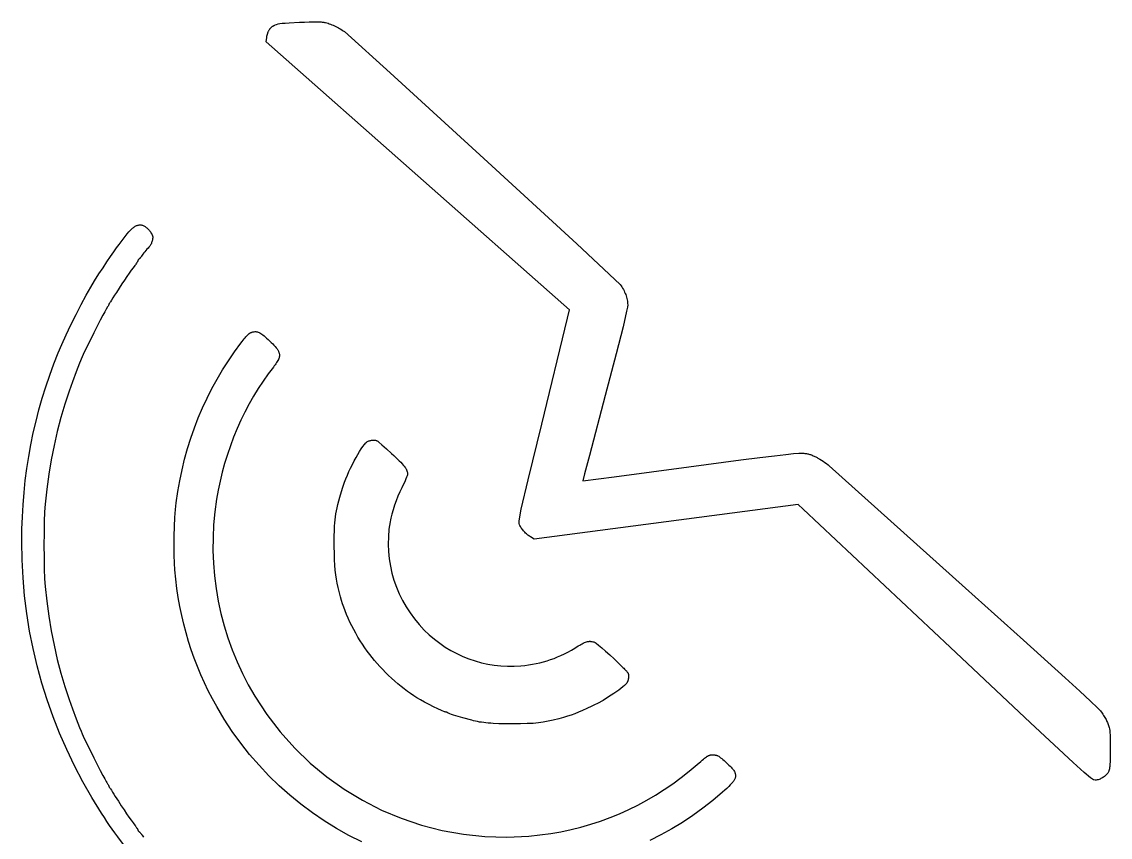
# Model space of a CAD drawing. Extents: x 70.3 to 133.4, y -81.7 to -32.
# Drawn here: x 121.324 to 125.564, y -56.184 to -53.009 of the extents above; entities that cross this region are included whole.
import ezdxf

# ---------------------------------------------------------------- set-up
doc = ezdxf.new("R2010")
doc.units = 0
doc.layers.add('BLACK', color=7, linetype='CONTINUOUS')

msp = doc.modelspace()

# ---------------------------------------------------------------- linework, layer by layer
at = {"layer": 'BLACK', "linetype": 'CONTINUOUS'}
for p, q in [((122.292228, -53.035565), (122.293409, -53.034224)), ((122.293409, -53.034224), (122.294636, -53.032928)), ((122.294636, -53.032928), (122.295912, -53.031677)), ((122.295912, -53.031677), (122.297234, -53.030472)), ((122.297234, -53.030472), (122.298604, -53.029312)), ((122.298604, -53.029312), (122.300021, -53.028196)), ((122.300021, -53.028196), (122.301487, -53.027125)), ((122.301487, -53.027125), (122.303, -53.026099)), ((122.303, -53.026099), (122.304562, -53.025116)), ((122.304562, -53.025116), (122.306172, -53.024177)), ((122.306172, -53.024177), (122.30783, -53.023282)), ((122.30783, -53.023282), (122.309537, -53.02243)), ((122.309537, -53.02243), (122.311293, -53.021621)), ((122.311293, -53.021621), (122.316425, -53.019627)), ((122.316425, -53.019627), (122.322357, -53.017953)), ((122.322357, -53.017953), (122.329645, -53.016538)), ((122.329645, -53.016538), (122.338844, -53.01532)), ((122.338844, -53.01532), (122.350509, -53.01424)), ((122.350509, -53.01424), (122.365195, -53.013235)), ((122.365195, -53.013235), (122.405847, -53.011208)), ((122.405847, -53.011208), (122.425705, -53.010402)), ((122.425705, -53.010402), (122.443037, -53.009841)), ((122.443037, -53.009841), (122.458014, -53.009526)), ((122.458014, -53.009526), (122.470807, -53.009458)), ((122.470807, -53.009458), (122.481587, -53.009638)), ((122.481587, -53.009638), (122.486275, -53.009821)), ((122.486275, -53.009821), (122.490525, -53.010066)), ((122.490525, -53.010066), (122.494356, -53.010374)), ((122.494356, -53.010374), (122.497791, -53.010744)), ((122.497791, -53.010744), (122.500851, -53.011176)), ((122.500851, -53.011176), (122.503557, -53.011672)), ((122.503557, -53.011672), (122.507904, -53.01267)), ((122.507904, -53.01267), (122.512443, -53.013895)), ((122.512443, -53.013895), (122.517146, -53.015334)), ((122.517146, -53.015334), (122.521988, -53.016975)), ((122.521988, -53.016975), (122.52694, -53.018804)), ((122.52694, -53.018804), (122.531975, -53.020809)), ((122.531975, -53.020809), (122.537066, -53.022978)), ((122.537066, -53.022978), (122.542186, -53.025298)), ((122.542186, -53.025298), (122.547308, -53.027755)), ((122.547308, -53.027755), (122.552404, -53.030338)), ((122.552404, -53.030338), (122.557448, -53.033033)), ((122.557448, -53.033033), (122.562411, -53.035828)), ((122.276203, -53.087682), (122.278499, -53.070082)), ((122.278499, -53.070082), (122.279182, -53.065616)), ((122.279182, -53.065616), (122.280041, -53.061351)), ((122.280041, -53.061351), (122.281077, -53.057285)), ((122.281077, -53.057285), (122.282292, -53.053416)), ((122.282292, -53.053416), (122.282967, -53.051554)), ((122.282967, -53.051554), (122.283687, -53.049741)), ((122.283687, -53.049741), (122.284453, -53.047976)), ((122.284453, -53.047976), (122.285263, -53.04626)), ((122.285263, -53.04626), (122.28612, -53.044591)), ((122.28612, -53.044591), (122.287022, -53.042969)), ((122.287022, -53.042969), (122.287971, -53.041395)), ((122.287971, -53.041395), (122.288965, -53.039868)), ((122.288965, -53.039868), (122.290006, -53.038387)), ((122.290006, -53.038387), (122.291094, -53.036953)), ((122.291094, -53.036953), (122.292228, -53.035565)), ((122.562411, -53.035828), (122.567267, -53.03871)), ((122.567267, -53.03871), (122.571988, -53.041667)), ((122.571988, -53.041667), (122.576548, -53.044686)), ((122.576548, -53.044686), (122.580919, -53.047754)), ((122.580919, -53.047754), (122.759685, -53.208294)), ((122.86698, -53.609102), (122.276203, -53.087682)), ((122.759685, -53.208294), (123.124348, -53.5414)), ((123.124348, -53.5414), (123.485781, -53.873741)), ((123.457756, -54.130522), (122.86698, -53.609102)), ((121.711196, -53.865556), (121.735342, -53.834956)), ((121.735342, -53.834956), (121.741287, -53.827722)), ((121.741287, -53.827722), (121.744199, -53.824422)), ((121.744199, -53.824422), (121.747074, -53.821335)), ((121.747074, -53.821335), (121.749912, -53.818459)), ((121.749912, -53.818459), (121.752716, -53.815794)), ((121.752716, -53.815794), (121.755487, -53.813339)), ((121.755487, -53.813339), (121.758228, -53.811095)), ((121.758228, -53.811095), (121.760939, -53.809061)), ((121.760939, -53.809061), (121.763624, -53.807236)), ((121.763624, -53.807236), (121.766282, -53.805621)), ((121.766282, -53.805621), (121.768917, -53.804215)), ((121.768917, -53.804215), (121.771531, -53.803018)), ((121.771531, -53.803018), (121.774124, -53.802029)), ((121.774124, -53.802029), (121.776698, -53.801248)), ((121.776698, -53.801248), (121.779256, -53.800675)), ((121.779256, -53.800675), (121.781799, -53.80031)), ((121.781799, -53.80031), (121.784328, -53.800151)), ((121.784328, -53.800151), (121.786847, -53.800199)), ((121.786847, -53.800199), (121.789356, -53.800454)), ((121.789356, -53.800454), (121.791856, -53.800915)), ((121.791856, -53.800915), (121.794351, -53.801581)), ((121.794351, -53.801581), (121.796841, -53.802454)), ((121.796841, -53.802454), (121.799329, -53.803531)), ((121.799329, -53.803531), (121.801816, -53.804813)), ((121.801816, -53.804813), (121.804304, -53.8063)), ((121.804304, -53.8063), (121.806795, -53.80799)), ((121.806795, -53.80799), (121.80929, -53.809885)), ((121.80929, -53.809885), (121.811791, -53.811983)), ((121.811791, -53.811983), (121.8143, -53.814284)), ((121.8143, -53.814284), (121.816819, -53.816789)), ((121.816819, -53.816789), (121.81935, -53.819496)), ((121.81935, -53.819496), (121.820606, -53.820928)), ((121.820606, -53.820928), (121.821851, -53.822428)), ((121.821851, -53.822428), (121.823076, -53.823983)), ((121.823076, -53.823983), (121.824276, -53.825582)), ((121.824276, -53.825582), (121.825441, -53.827211)), ((121.825441, -53.827211), (121.826565, -53.828859)), ((121.826565, -53.828859), (121.827641, -53.830513)), ((121.827641, -53.830513), (121.82866, -53.832161)), ((121.82866, -53.832161), (121.829615, -53.833789)), ((121.829615, -53.833789), (121.830499, -53.835387)), ((121.830499, -53.835387), (121.831305, -53.836941)), ((121.831305, -53.836941), (121.832025, -53.83844)), ((121.832025, -53.83844), (121.832651, -53.83987)), ((121.832651, -53.83987), (121.833176, -53.84122)), ((121.693555, -53.889184), (121.703216, -53.875938)), ((121.703216, -53.875938), (121.711196, -53.865556)), ((121.824752, -53.87991), (121.823149, -53.882344)), ((121.826271, -53.877292), (121.824752, -53.87991)), ((121.827694, -53.874524), (121.826271, -53.877292)), ((121.82901, -53.871638), (121.827694, -53.874524)), ((121.830208, -53.868669), (121.82901, -53.871638)), ((121.831278, -53.865648), (121.830208, -53.868669)), ((121.832209, -53.86261), (121.831278, -53.865648)), ((121.832988, -53.859587), (121.832209, -53.86261)), ((121.833607, -53.856612), (121.832988, -53.859587)), ((121.833176, -53.84122), (121.833593, -53.842476)), ((121.833593, -53.842476), (121.833894, -53.843628)), ((121.834053, -53.853719), (121.833607, -53.856612)), ((121.833894, -53.843628), (121.834098, -53.844716)), ((121.834315, -53.850941), (121.834053, -53.853719)), ((121.834098, -53.844716), (121.834247, -53.845862)), ((121.834247, -53.845862), (121.834384, -53.848311)), ((121.834384, -53.848311), (121.834315, -53.850941)), ((123.485781, -53.873741), (123.654854, -54.031985)), ((121.65589, -53.94404), (121.669752, -53.92344)), ((121.669752, -53.92344), (121.682354, -53.905086)), ((121.682354, -53.905086), (121.693555, -53.889184)), ((121.789402, -53.92383), (121.788734, -53.924743)), ((121.790047, -53.922914), (121.789402, -53.92383)), ((121.790663, -53.922001), (121.790047, -53.922914)), ((121.79323, -53.918294), (121.790663, -53.922001)), ((121.796378, -53.914042), (121.79323, -53.918294)), ((121.799969, -53.909414), (121.796378, -53.914042)), ((121.803865, -53.904577), (121.799969, -53.909414)), ((121.807927, -53.899702), (121.803865, -53.904577)), ((121.812018, -53.894956), (121.807927, -53.899702)), ((121.815999, -53.890509), (121.812018, -53.894956)), ((121.819731, -53.886529), (121.815999, -53.890509)), ((121.821472, -53.884562), (121.819731, -53.886529)), ((121.823149, -53.882344), (121.821472, -53.884562)), ((121.624943, -53.991151), (121.640907, -53.966679)), ((121.640907, -53.966679), (121.65589, -53.94404)), ((121.757857, -53.966873), (121.750452, -53.976925)), ((121.764578, -53.958152), (121.757857, -53.966873)), ((121.766843, -53.955216), (121.764578, -53.958152)), ((121.768956, -53.95233), (121.766843, -53.955216)), ((121.77087, -53.949568), (121.768956, -53.95233)), ((121.772541, -53.947003), (121.77087, -53.949568)), ((121.77392, -53.944709), (121.772541, -53.947003)), ((121.774487, -53.943687), (121.77392, -53.944709)), ((121.774963, -53.94276), (121.774487, -53.943687)), ((121.775344, -53.941937), (121.774963, -53.94276)), ((121.775623, -53.941229), (121.775344, -53.941937)), ((121.775794, -53.940643), (121.775623, -53.941229)), ((121.775853, -53.940189), (121.775794, -53.940643)), ((121.775859, -53.939995), (121.775853, -53.940189)), ((121.775876, -53.939795), (121.775859, -53.939995)), ((121.775905, -53.939591), (121.775876, -53.939795)), ((121.775945, -53.939383), (121.775905, -53.939591)), ((121.776056, -53.938957), (121.775945, -53.939383)), ((121.776207, -53.93852), (121.776056, -53.938957)), ((121.776397, -53.938075), (121.776207, -53.93852)), ((121.776623, -53.937626), (121.776397, -53.938075)), ((121.776882, -53.937176), (121.776623, -53.937626)), ((121.777173, -53.936729), (121.776882, -53.937176)), ((121.777493, -53.936287), (121.777173, -53.936729)), ((121.777839, -53.935855), (121.777493, -53.936287)), ((121.778209, -53.935435), (121.777839, -53.935855)), ((121.778602, -53.935031), (121.778209, -53.935435)), ((121.779015, -53.934646), (121.778602, -53.935031)), ((121.779444, -53.934284), (121.779015, -53.934646)), ((121.779889, -53.933948), (121.779444, -53.934284)), ((121.780347, -53.933641), (121.779889, -53.933948)), ((121.780835, -53.933308), (121.780347, -53.933641)), ((121.781369, -53.932895), (121.780835, -53.933308)), ((121.781943, -53.932407), (121.781369, -53.932895)), ((121.782552, -53.93185), (121.781943, -53.932407)), ((121.78319, -53.931231), (121.782552, -53.93185)), ((121.783853, -53.930556), (121.78319, -53.931231)), ((121.784535, -53.929829), (121.783853, -53.930556)), ((121.785231, -53.929058), (121.784535, -53.929829)), ((121.785936, -53.928249), (121.785231, -53.929058)), ((121.786644, -53.927407), (121.785936, -53.928249)), ((121.78735, -53.926538), (121.786644, -53.927407)), ((121.788048, -53.925648), (121.78735, -53.926538)), ((121.788734, -53.924743), (121.788048, -53.925648)), ((121.608138, -54.017251), (121.624943, -53.991151)), ((121.733689, -54.000874), (121.724383, -54.014696)), ((121.742387, -53.988271), (121.733689, -54.000874)), ((121.750452, -53.976925), (121.742387, -53.988271)), ((121.575005, -54.074178), (121.592783, -54.042594)), ((121.592783, -54.042594), (121.608138, -54.017251)), ((121.714493, -54.029701), (121.693064, -54.063112)), ((121.724383, -54.014696), (121.714493, -54.029701)), ((123.654854, -54.031985), (123.65831, -54.036853)), ((123.65831, -54.036853), (123.661562, -54.041759)), ((123.661562, -54.041759), (123.664607, -54.046697)), ((123.664607, -54.046697), (123.667444, -54.051661)), ((123.667444, -54.051661), (123.670069, -54.056643)), ((121.55568, -54.110269), (121.575005, -54.074178)), ((121.67358, -54.09333), (121.669662, -54.099129)), ((121.679299, -54.084606), (121.67358, -54.09333)), ((121.686049, -54.074139), (121.679299, -54.084606)), ((121.693064, -54.063112), (121.686049, -54.074139)), ((123.670069, -54.056643), (123.672481, -54.061637)), ((123.672481, -54.061637), (123.674676, -54.066636)), ((123.674676, -54.066636), (123.676651, -54.071633)), ((123.676651, -54.071633), (123.678406, -54.076622)), ((123.678406, -54.076622), (123.679936, -54.081596)), ((123.679936, -54.081596), (123.681239, -54.086547)), ((123.681239, -54.086547), (123.682314, -54.09147)), ((123.682314, -54.09147), (123.683156, -54.096357)), ((121.535681, -54.149136), (121.55568, -54.110269)), ((121.653504, -54.128155), (121.6475, -54.138453)), ((121.658421, -54.11945), (121.653504, -54.128155)), ((121.660314, -54.115983), (121.658421, -54.11945)), ((121.661744, -54.113257), (121.660314, -54.115983)), ((121.662648, -54.111389), (121.661744, -54.113257)), ((121.662884, -54.110812), (121.662648, -54.111389)), ((121.662964, -54.110492), (121.662884, -54.110812)), ((121.662973, -54.110387), (121.662964, -54.110492)), ((121.662999, -54.110259), (121.662973, -54.110387)), ((121.663101, -54.109935), (121.662999, -54.110259)), ((121.663266, -54.109526), (121.663101, -54.109935)), ((121.663492, -54.109037), (121.663266, -54.109526)), ((121.663775, -54.108476), (121.663492, -54.109037)), ((121.664112, -54.107847), (121.663775, -54.108476)), ((121.664498, -54.107156), (121.664112, -54.107847)), ((121.664931, -54.10641), (121.664498, -54.107156)), ((121.665924, -54.104773), (121.664931, -54.10641)), ((121.667061, -54.102983), (121.665924, -54.104773)), ((121.668316, -54.101086), (121.667061, -54.102983)), ((121.669662, -54.099129), (121.668316, -54.101086)), ((123.4496, -54.162963), (123.457756, -54.130522)), ((123.680219, -54.136436), (123.666138, -54.196277)), ((123.683323, -54.120024), (123.680219, -54.136436)), ((123.683156, -54.096357), (123.683765, -54.101202)), ((123.684269, -54.110737), (123.683323, -54.120024)), ((123.683765, -54.101202), (123.684137, -54.105997)), ((123.684137, -54.105997), (123.684269, -54.110737)), ((121.515885, -54.189046), (121.535681, -54.149136)), ((121.629957, -54.170906), (121.604617, -54.220628)), ((121.64016, -54.15161), (121.629957, -54.170906)), ((121.6475, -54.138453), (121.64016, -54.15161)), ((123.349259, -54.575399), (123.4496, -54.162963)), ((121.497166, -54.228266), (121.515885, -54.189046)), ((121.604617, -54.220628), (121.57878, -54.273044)), ((122.21266, -54.221591), (122.213883, -54.220845)), ((122.213883, -54.220845), (122.215105, -54.220164)), ((122.215105, -54.220164), (122.216331, -54.219545)), ((122.216331, -54.219545), (122.217567, -54.218982)), ((122.217567, -54.218982), (122.218817, -54.218471)), ((122.218817, -54.218471), (122.220087, -54.218007)), ((122.220087, -54.218007), (122.221382, -54.217584)), ((122.221382, -54.217584), (122.22407, -54.216847)), ((122.22407, -54.216847), (122.226921, -54.216221)), ((122.226921, -54.216221), (122.229991, -54.215727)), ((122.229991, -54.215727), (122.232999, -54.215494)), ((122.232999, -54.215494), (122.23598, -54.215542)), ((122.23598, -54.215542), (122.238975, -54.215893)), ((122.238975, -54.215893), (122.242021, -54.216568)), ((122.242021, -54.216568), (122.245155, -54.217589)), ((122.245155, -54.217589), (122.248416, -54.218977)), ((122.248416, -54.218977), (122.251843, -54.220753)), ((122.251843, -54.220753), (122.255472, -54.222939)), ((123.666138, -54.196277), (123.639225, -54.301543)), ((121.4804, -54.265065), (121.497166, -54.228266)), ((122.152517, -54.294625), (122.177358, -54.260882)), ((122.177358, -54.260882), (122.182179, -54.254595)), ((122.182179, -54.254595), (122.186573, -54.248951)), ((122.186573, -54.248951), (122.190583, -54.243913)), ((122.190583, -54.243913), (122.19425, -54.239443)), ((122.19425, -54.239443), (122.197617, -54.235502)), ((122.197617, -54.235502), (122.200727, -54.232052)), ((122.200727, -54.232052), (122.203621, -54.229056)), ((122.203621, -54.229056), (122.205, -54.227716)), ((122.205, -54.227716), (122.206341, -54.226475)), ((122.206341, -54.226475), (122.207649, -54.225328)), ((122.207649, -54.225328), (122.20893, -54.224271)), ((122.20893, -54.224271), (122.210188, -54.223299)), ((122.210188, -54.223299), (122.21143, -54.222407)), ((122.21143, -54.222407), (122.21266, -54.221591)), ((122.255472, -54.222939), (122.259342, -54.225556)), ((122.259342, -54.225556), (122.263492, -54.228625)), ((122.263492, -54.228625), (122.267959, -54.232168)), ((122.267959, -54.232168), (122.27278, -54.236206)), ((122.27278, -54.236206), (122.277995, -54.240761)), ((122.277995, -54.240761), (122.283642, -54.245853)), ((122.283642, -54.245853), (122.289757, -54.251505)), ((122.289757, -54.251505), (122.296004, -54.257445)), ((122.296004, -54.257445), (122.30165, -54.263052)), ((122.30165, -54.263052), (122.306707, -54.268354)), ((121.449216, -54.341492), (121.466461, -54.297709)), ((121.466461, -54.297709), (121.4804, -54.265065)), ((121.567958, -54.29571), (121.55975, -54.313584)), ((121.57878, -54.273044), (121.567958, -54.29571)), ((122.12885, -54.32914), (122.152517, -54.294625)), ((122.306707, -54.268354), (122.31119, -54.273376)), ((122.31119, -54.273376), (122.315112, -54.278146)), ((122.315112, -54.278146), (122.316866, -54.280444)), ((122.316866, -54.280444), (122.318485, -54.28269)), ((122.318485, -54.28269), (122.319971, -54.284885)), ((122.319971, -54.284885), (122.321324, -54.287033)), ((122.321324, -54.287033), (122.322548, -54.289139)), ((122.322548, -54.289139), (122.323642, -54.291204)), ((122.323642, -54.291204), (122.32461, -54.293233)), ((122.32461, -54.293233), (122.325453, -54.295228)), ((122.325453, -54.295228), (122.326171, -54.297193)), ((122.326171, -54.297193), (122.326768, -54.299131)), ((122.326768, -54.299131), (122.327245, -54.301046)), ((122.327245, -54.301046), (122.327603, -54.302941)), ((122.327603, -54.302941), (122.327843, -54.304819)), ((122.327843, -54.304819), (122.327969, -54.306684)), ((123.639225, -54.301543), (123.59668, -54.463515)), ((121.433091, -54.385542), (121.449216, -54.341492)), ((121.549759, -54.337722), (121.536239, -54.372443)), ((121.55975, -54.313584), (121.549759, -54.337722)), ((122.106366, -54.364406), (122.12885, -54.32914)), ((122.310828, -54.344893), (122.307651, -54.349252)), ((122.313914, -54.340449), (122.310828, -54.344893)), ((122.316825, -54.336049), (122.313914, -54.340449)), ((122.319475, -54.331824), (122.316825, -54.336049)), ((122.321782, -54.327906), (122.319475, -54.331824)), ((122.323659, -54.324425), (122.321782, -54.327906)), ((122.324411, -54.32289), (122.323659, -54.324425)), ((122.325024, -54.321512), (122.324411, -54.32289)), ((122.325761, -54.319636), (122.325024, -54.321512)), ((122.326395, -54.317773), (122.325761, -54.319636)), ((122.326926, -54.31592), (122.326395, -54.317773)), ((122.327352, -54.314074), (122.326926, -54.31592)), ((122.327671, -54.31223), (122.327352, -54.314074)), ((122.327881, -54.310386), (122.327671, -54.31223)), ((122.327981, -54.308538), (122.327881, -54.310386)), ((122.327969, -54.306684), (122.327981, -54.308538)), ((121.418085, -54.429865), (121.433091, -54.385542)), ((121.536239, -54.372443), (121.521672, -54.411248)), ((122.085073, -54.400402), (122.106366, -54.364406)), ((122.284074, -54.380149), (122.264401, -54.407977)), ((122.304467, -54.353394), (122.284074, -54.380149)), ((122.307651, -54.349252), (122.304467, -54.353394)), ((121.404196, -54.474465), (121.418085, -54.429865)), ((121.521672, -54.411248), (121.508541, -54.44764)), ((122.06498, -54.437106), (122.085073, -54.400402)), ((122.264401, -54.407977), (122.245481, -54.436801)), ((121.391424, -54.51935), (121.404196, -54.474465)), ((121.508541, -54.44764), (121.491735, -54.498297)), ((122.028428, -54.512555), (122.046096, -54.474498)), ((122.046096, -54.474498), (122.06498, -54.437106)), ((122.227346, -54.466546), (122.21003, -54.497135)), ((122.245481, -54.436801), (122.227346, -54.466546)), ((123.59668, -54.463515), (123.534997, -54.697998)), ((121.491735, -54.498297), (121.476361, -54.55037)), ((122.011987, -54.551258), (122.028428, -54.512555)), ((122.21003, -54.497135), (122.193564, -54.528492)), ((121.379768, -54.564525), (121.391424, -54.51935)), ((121.476361, -54.55037), (121.46244, -54.603758)), ((121.99678, -54.590584), (122.011987, -54.551258)), ((122.177983, -54.560539), (122.163319, -54.593201)), ((122.193564, -54.528492), (122.177983, -54.560539)), ((121.369227, -54.609995), (121.379768, -54.564525)), ((121.982815, -54.630513), (121.99678, -54.590584)), ((122.163319, -54.593201), (122.149605, -54.626401)), ((123.296796, -54.79229), (123.349259, -54.575399)), ((121.359798, -54.655766), (121.369227, -54.609995)), ((121.46244, -54.603758), (121.449995, -54.658358)), ((121.970102, -54.671023), (121.982815, -54.630513)), ((122.149605, -54.626401), (122.136874, -54.660063)), ((122.666486, -54.646736), (122.668682, -54.644983)), ((122.668682, -54.644983), (122.670828, -54.643588)), ((122.670828, -54.643588), (122.67314, -54.642328)), ((122.67314, -54.642328), (122.675594, -54.641208)), ((122.675594, -54.641208), (122.678164, -54.64023)), ((122.678164, -54.64023), (122.680823, -54.639397)), ((122.680823, -54.639397), (122.683546, -54.63871)), ((122.683546, -54.63871), (122.686308, -54.638175)), ((122.686308, -54.638175), (122.689083, -54.637792)), ((122.689083, -54.637792), (122.691844, -54.637565)), ((122.691844, -54.637565), (122.694567, -54.637497)), ((122.694567, -54.637497), (122.697226, -54.637591)), ((122.697226, -54.637591), (122.699794, -54.63785)), ((122.699794, -54.63785), (122.702247, -54.638275)), ((122.702247, -54.638275), (122.704558, -54.638871)), ((122.704558, -54.638871), (122.706702, -54.639639)), ((122.706702, -54.639639), (122.707703, -54.640089)), ((122.707703, -54.640089), (122.708653, -54.640584)), ((122.708653, -54.640584), (122.710803, -54.642149)), ((122.710803, -54.642149), (122.714778, -54.645413)), ((122.714778, -54.645413), (122.727296, -54.656235)), ((121.351482, -54.701845), (121.359798, -54.655766)), ((121.449995, -54.658358), (121.439047, -54.714069)), ((121.958649, -54.712094), (121.970102, -54.671023)), ((122.136874, -54.660063), (122.125159, -54.69411)), ((122.633234, -54.693466), (122.640127, -54.681973)), ((122.640127, -54.681973), (122.646766, -54.67158)), ((122.646766, -54.67158), (122.653046, -54.662485)), ((122.653046, -54.662485), (122.658863, -54.654888)), ((122.658863, -54.654888), (122.664109, -54.648988)), ((122.664109, -54.648988), (122.666486, -54.646736)), ((122.727296, -54.656235), (122.744382, -54.671447)), ((122.744382, -54.671447), (122.764215, -54.689444)), ((121.344277, -54.748236), (121.351482, -54.701845)), ((121.439047, -54.714069), (121.429616, -54.770789)), ((121.948465, -54.753704), (121.958649, -54.712094)), ((122.114493, -54.728465), (122.104909, -54.763053)), ((122.125159, -54.69411), (122.114493, -54.728465)), ((122.612085, -54.732554), (122.619108, -54.718956)), ((122.619108, -54.718956), (122.626193, -54.70586)), ((122.626193, -54.70586), (122.633234, -54.693466)), ((122.764215, -54.689444), (122.772941, -54.697494)), ((122.772941, -54.697494), (122.780882, -54.70496)), ((122.780882, -54.70496), (122.788071, -54.711881)), ((122.788071, -54.711881), (122.794537, -54.718296)), ((122.794537, -54.718296), (122.800312, -54.724247)), ((122.800312, -54.724247), (122.805427, -54.729772)), ((122.805427, -54.729772), (122.809913, -54.734913)), ((123.534997, -54.697998), (123.516402, -54.769549)), ((123.922882, -54.741967), (124.125547, -54.715129)), ((124.125547, -54.715129), (124.199029, -54.70564)), ((124.199029, -54.70564), (124.256431, -54.698466)), ((124.256431, -54.698466), (124.299621, -54.693381)), ((124.299621, -54.693381), (124.330465, -54.690158)), ((124.330465, -54.690158), (124.35083, -54.688568)), ((124.35083, -54.688568), (124.357666, -54.688315)), ((124.357666, -54.688315), (124.362583, -54.688385)), ((124.362583, -54.688385), (124.370655, -54.688934)), ((124.370655, -54.688934), (124.374288, -54.68928)), ((124.374288, -54.68928), (124.377713, -54.689691)), ((124.377713, -54.689691), (124.380975, -54.690181)), ((124.380975, -54.690181), (124.384119, -54.69076)), ((124.384119, -54.69076), (124.38719, -54.691444)), ((124.38719, -54.691444), (124.390233, -54.692243)), ((124.390233, -54.692243), (124.393295, -54.693172)), ((124.393295, -54.693172), (124.39642, -54.694242)), ((124.39642, -54.694242), (124.399653, -54.695467)), ((124.399653, -54.695467), (124.40304, -54.69686)), ((124.40304, -54.69686), (124.406625, -54.698433)), ((124.406625, -54.698433), (124.410455, -54.700199)), ((124.410455, -54.700199), (124.419027, -54.704361)), ((124.419027, -54.704361), (124.422103, -54.705933)), ((124.422103, -54.705933), (124.425309, -54.707651)), ((124.425309, -54.707651), (124.432004, -54.71146)), ((124.432004, -54.71146), (124.438907, -54.715651)), ((124.438907, -54.715651), (124.44581, -54.720088)), ((124.44581, -54.720088), (124.452509, -54.724635)), ((124.452509, -54.724635), (124.458797, -54.729156)), ((124.458797, -54.729156), (124.464467, -54.733515)), ((121.338182, -54.794946), (121.344277, -54.748236)), ((121.429616, -54.770789), (121.421726, -54.828416)), ((121.939557, -54.795831), (121.948465, -54.753704)), ((122.104909, -54.763053), (122.09644, -54.797797)), ((122.592436, -54.774378), (122.598644, -54.760464)), ((122.598644, -54.760464), (122.605228, -54.746457)), ((122.605228, -54.746457), (122.612085, -54.732554)), ((122.809913, -54.734913), (122.8138, -54.739708)), ((122.8138, -54.739708), (122.817121, -54.744197)), ((122.817121, -54.744197), (122.818578, -54.74634)), ((122.818578, -54.74634), (122.819905, -54.748422)), ((122.819905, -54.748422), (122.821106, -54.750447)), ((122.821106, -54.750447), (122.822184, -54.752421)), ((122.822184, -54.752421), (122.823144, -54.754348)), ((122.823144, -54.754348), (122.823989, -54.756234)), ((122.823989, -54.756234), (122.824723, -54.758084)), ((122.824723, -54.758084), (122.825351, -54.759902)), ((122.825351, -54.759902), (122.825875, -54.761694)), ((122.825875, -54.761694), (122.8263, -54.763464)), ((122.8263, -54.763464), (122.82663, -54.765218)), ((122.82663, -54.765218), (122.826868, -54.766961)), ((122.826979, -54.771388), (122.826643, -54.772785)), ((122.826868, -54.766961), (122.827019, -54.768697)), ((122.827087, -54.770432), (122.826979, -54.771388)), ((122.827019, -54.768697), (122.827087, -54.770432)), ((123.516402, -54.769549), (123.509772, -54.796089)), ((123.631426, -54.780587), (123.922882, -54.741967)), ((124.464467, -54.733515), (124.467006, -54.735591)), ((124.467006, -54.735591), (124.469313, -54.737575)), ((124.469313, -54.737575), (125.000244, -55.213533)), ((121.333196, -54.841981), (121.338182, -54.794946)), ((121.931936, -54.838456), (121.939557, -54.795831)), ((122.09644, -54.797797), (122.089119, -54.83262)), ((122.57348, -54.825112), (122.577128, -54.813565)), ((122.577128, -54.813565), (122.581573, -54.801127)), ((122.581573, -54.801127), (122.586711, -54.787998)), ((122.586711, -54.787998), (122.592436, -54.774378)), ((122.808942, -54.813992), (122.804356, -54.823349)), ((122.813216, -54.804985), (122.808942, -54.813992)), ((122.817084, -54.796544), (122.813216, -54.804985)), ((122.820455, -54.788886), (122.817084, -54.796544)), ((122.823233, -54.78223), (122.820455, -54.788886)), ((122.825327, -54.77679), (122.823233, -54.78223)), ((122.826643, -54.772785), (122.825327, -54.77679)), ((123.26998, -54.90677), (123.296796, -54.79229)), ((123.509772, -54.796089), (123.631426, -54.780587)), ((121.329317, -54.889345), (121.333196, -54.841981)), ((121.421726, -54.828416), (121.415397, -54.886848)), ((121.925609, -54.881556), (121.931936, -54.838456)), ((122.089119, -54.83262), (122.082978, -54.867445)), ((122.563515, -54.859917), (122.57348, -54.825112)), ((122.789332, -54.856496), (122.782413, -54.873951)), ((122.796688, -54.83951), (122.789332, -54.856496)), ((122.804356, -54.823349), (122.796688, -54.83951)), ((121.326545, -54.937046), (121.329317, -54.889345)), ((121.415397, -54.886848), (121.413406, -54.916471)), ((121.922919, -54.907442), (121.925609, -54.881556)), ((122.082978, -54.867445), (122.076167, -54.917269)), ((122.552778, -54.901527), (122.555844, -54.888722)), ((122.555844, -54.888722), (122.563515, -54.859917)), ((122.776053, -54.891518), (122.770374, -54.908841)), ((122.782413, -54.873951), (122.776053, -54.891518)), ((124.347884, -54.887805), (123.834236, -54.955444)), ((124.368029, -54.906856), (124.347884, -54.887805)), ((121.324879, -54.985089), (121.326545, -54.937046)), ((121.413406, -54.916471), (121.411981, -54.955062)), ((121.919074, -54.974701), (121.920727, -54.939133)), ((121.920727, -54.939133), (121.922919, -54.907442)), ((122.076167, -54.917269), (122.071566, -54.967169)), ((122.544785, -54.948194), (122.546216, -54.936688)), ((122.546216, -54.936688), (122.548, -54.925249)), ((122.548, -54.925249), (122.550175, -54.913615)), ((122.550175, -54.913615), (122.552778, -54.901527)), ((122.761556, -54.941328), (122.75997, -54.94874)), ((122.765501, -54.925563), (122.761556, -54.941328)), ((122.770374, -54.908841), (122.765501, -54.925563)), ((123.261149, -54.953493), (123.263795, -54.936435)), ((123.263795, -54.936435), (123.26998, -54.90677)), ((124.940138, -55.444364), (124.368029, -54.906856)), ((121.411981, -54.955062), (121.411124, -54.999637)), ((121.917999, -55.012215), (121.919074, -54.974701)), ((122.071566, -54.967169), (122.06916, -55.017074)), ((122.542253, -54.985729), (122.542841, -54.972454)), ((122.542841, -54.972454), (122.543673, -54.960029)), ((122.543673, -54.960029), (122.544785, -54.948194)), ((122.758662, -54.955779), (122.754594, -54.984866)), ((122.75997, -54.94874), (122.758662, -54.955779)), ((123.261082, -54.962278), (123.261149, -54.953493)), ((123.262638, -54.967119), (123.261082, -54.962278)), ((123.26436, -54.970551), (123.262638, -54.967119)), ((123.266266, -54.973981), (123.26436, -54.970551)), ((123.268343, -54.977395), (123.266266, -54.973981)), ((123.270577, -54.980779), (123.268343, -54.977395)), ((123.272958, -54.98412), (123.270577, -54.980779)), ((123.275472, -54.987403), (123.272958, -54.98412)), ((123.834236, -54.955444), (123.320588, -55.023084)), ((121.324317, -55.033479), (121.324879, -54.985089)), ((121.411124, -54.999637), (121.410834, -55.047214)), ((121.917541, -55.049746), (121.917999, -55.012215)), ((122.06916, -55.017074), (122.068937, -55.066914)), ((122.541615, -55.052561), (122.541665, -55.015876)), ((122.541665, -55.015876), (122.542253, -54.985729)), ((122.75228, -55.013902), (122.751697, -55.04282)), ((122.754594, -54.984866), (122.75228, -55.013902)), ((123.278106, -54.990616), (123.275472, -54.987403)), ((123.280849, -54.993743), (123.278106, -54.990616)), ((123.283687, -54.996773), (123.280849, -54.993743)), ((123.286609, -54.999689), (123.283687, -54.996773)), ((123.289601, -55.00248), (123.286609, -54.999689)), ((123.292652, -55.005131), (123.289601, -55.00248)), ((123.295749, -55.007628), (123.292652, -55.005131)), ((123.298879, -55.009958), (123.295749, -55.007628)), ((123.30203, -55.012106), (123.298879, -55.009958)), ((123.305189, -55.01406), (123.30203, -55.012106)), ((123.320588, -55.023084), (123.305189, -55.01406)), ((121.325531, -55.104216), (121.324317, -55.033479)), ((121.410834, -55.047214), (121.411112, -55.094809)), ((121.91774, -55.085364), (121.917541, -55.049746)), ((122.068937, -55.066914), (122.070883, -55.116617)), ((122.541865, -55.079578), (122.541615, -55.052561)), ((122.751697, -55.04282), (122.752826, -55.071552)), ((121.329199, -55.174423), (121.325531, -55.104216)), ((121.411112, -55.094809), (121.411958, -55.139439)), ((121.918635, -55.117141), (121.91774, -55.085364)), ((122.542476, -55.103453), (122.541865, -55.079578)), ((122.543499, -55.124733), (122.542476, -55.103453)), ((122.752826, -55.071552), (122.755643, -55.100031)), ((122.755643, -55.100031), (122.760128, -55.128188)), ((121.411958, -55.139439), (121.413373, -55.178123)), ((121.920266, -55.143145), (121.918635, -55.117141)), ((121.923965, -55.17949), (121.920266, -55.143145)), ((122.070883, -55.116617), (122.074982, -55.166111)), ((122.544988, -55.143968), (122.543499, -55.124733)), ((122.546992, -55.161705), (122.544988, -55.143968)), ((122.760128, -55.128188), (122.766259, -55.155956)), ((121.335314, -55.24408), (121.329199, -55.174423)), ((121.413373, -55.178123), (121.415358, -55.207876)), ((121.928519, -55.215378), (121.923965, -55.17949)), ((122.074982, -55.166111), (122.081223, -55.215327)), ((122.549565, -55.178491), (122.546992, -55.161705)), ((122.552759, -55.194875), (122.549565, -55.178491)), ((122.556624, -55.211404), (122.552759, -55.194875)), ((122.766259, -55.155956), (122.774016, -55.183269)), ((122.774016, -55.183269), (122.783376, -55.210057)), ((121.415358, -55.207876), (121.421578, -55.26522)), ((121.93393, -55.250818), (121.928519, -55.215378)), ((122.081223, -55.215327), (122.089591, -55.264192)), ((122.565926, -55.248446), (122.556624, -55.211404)), ((122.783376, -55.210057), (122.794318, -55.236253)), ((122.794318, -55.236253), (122.806821, -55.261791)), ((125.000244, -55.213533), (125.226068, -55.41651)), ((121.343869, -55.313165), (121.335314, -55.24408)), ((121.421578, -55.26522), (121.429499, -55.322577)), ((121.940202, -55.285822), (121.93393, -55.250818)), ((122.089591, -55.264192), (122.100072, -55.312635)), ((122.569454, -55.261471), (122.565926, -55.248446)), ((122.573595, -55.2749), (122.569454, -55.261471)), ((122.578318, -55.288675), (122.573595, -55.2749)), ((122.806821, -55.261791), (122.820864, -55.286602)), ((121.35486, -55.381656), (121.343869, -55.313165)), ((121.429499, -55.322577), (121.439046, -55.379592)), ((121.947337, -55.320397), (121.940202, -55.285822)), ((121.955338, -55.354556), (121.947337, -55.320397)), ((122.100072, -55.312635), (122.112652, -55.360585)), ((122.583595, -55.302737), (122.578318, -55.288675)), ((122.589396, -55.317029), (122.583595, -55.302737)), ((122.595692, -55.331493), (122.589396, -55.317029)), ((122.820864, -55.286602), (122.836424, -55.310618)), ((122.836424, -55.310618), (122.853481, -55.333772)), ((121.964208, -55.388306), (121.955338, -55.354556)), ((122.112652, -55.360585), (122.127319, -55.407971)), ((122.602453, -55.34607), (122.595692, -55.331493)), ((122.60965, -55.360702), (122.602453, -55.34607)), ((122.617253, -55.375332), (122.60965, -55.360702)), ((122.853481, -55.333772), (122.872014, -55.355996)), ((122.872014, -55.355996), (122.892, -55.377223)), ((121.368279, -55.449534), (121.35486, -55.381656)), ((121.439046, -55.379592), (121.450143, -55.435909)), ((121.973951, -55.421657), (121.964208, -55.388306)), ((122.127319, -55.407971), (122.144057, -55.454722)), ((122.625234, -55.3899), (122.617253, -55.375332)), ((122.633563, -55.40435), (122.625234, -55.3899)), ((122.64221, -55.418624), (122.633563, -55.40435)), ((122.892, -55.377223), (122.911332, -55.395561)), ((122.911332, -55.395561), (122.931422, -55.412686)), ((121.38412, -55.516775), (121.368279, -55.449534)), ((121.450143, -55.435909), (121.462716, -55.491172)), ((121.984568, -55.454621), (121.973951, -55.421657)), ((122.651147, -55.432662), (122.64221, -55.418624)), ((122.660343, -55.446407), (122.651147, -55.432662)), ((122.669769, -55.459801), (122.660343, -55.446407)), ((122.931422, -55.412686), (122.952227, -55.428581)), ((122.952227, -55.428581), (122.973704, -55.443232)), ((122.973704, -55.443232), (122.995809, -55.456622)), ((123.464865, -55.45552), (123.478381, -55.447622)), ((123.478381, -55.447622), (123.491974, -55.439197)), ((123.491974, -55.439197), (123.497291, -55.435881)), ((123.497291, -55.435881), (123.50229, -55.432918)), ((123.50229, -55.432918), (123.507002, -55.430301)), ((123.507002, -55.430301), (123.511455, -55.428024)), ((123.511455, -55.428024), (123.51568, -55.42608)), ((123.51568, -55.42608), (123.519704, -55.424462)), ((123.519704, -55.424462), (123.523558, -55.423163)), ((123.523558, -55.423163), (123.527271, -55.422177)), ((123.527271, -55.422177), (123.529084, -55.4218)), ((123.529084, -55.4218), (123.530872, -55.421498)), ((123.530872, -55.421498), (123.53264, -55.421271)), ((123.53264, -55.421271), (123.534391, -55.421118)), ((123.534391, -55.421118), (123.536128, -55.421038)), ((123.536128, -55.421038), (123.537856, -55.421031)), ((123.537856, -55.421031), (123.539578, -55.421095)), ((123.539578, -55.421095), (123.541297, -55.42123)), ((123.541297, -55.42123), (123.544743, -55.421708)), ((123.544743, -55.421708), (123.548224, -55.422459)), ((123.548224, -55.422459), (123.551769, -55.423477)), ((123.551769, -55.423477), (123.555407, -55.424754)), ((123.555407, -55.424754), (123.557647, -55.425943)), ((123.557647, -55.425943), (123.560953, -55.428178)), ((123.560953, -55.428178), (123.570382, -55.435455)), ((123.570382, -55.435455), (123.582933, -55.445911)), ((123.582933, -55.445911), (123.597843, -55.458874)), ((125.252854, -55.737846), (124.940138, -55.444364)), ((125.226068, -55.41651), (125.388008, -55.563063)), ((121.462716, -55.491172), (121.476687, -55.545026)), ((121.996065, -55.487205), (121.984568, -55.454621)), ((122.008442, -55.519421), (121.996065, -55.487205)), ((122.144057, -55.454722), (122.162853, -55.500767)), ((122.679397, -55.472786), (122.669769, -55.459801)), ((122.688524, -55.484435), (122.679397, -55.472786)), ((122.698194, -55.496138), (122.688524, -55.484435)), ((122.995809, -55.456622), (123.0185, -55.468735)), ((123.0185, -55.468735), (123.041733, -55.479555)), ((123.041733, -55.479555), (123.065464, -55.489066)), ((123.065464, -55.489066), (123.089652, -55.497253)), ((123.370074, -55.496854), (123.383831, -55.492376)), ((123.383831, -55.492376), (123.39747, -55.487439)), ((123.39747, -55.487439), (123.411018, -55.482032)), ((123.411018, -55.482032), (123.424503, -55.476147)), ((123.424503, -55.476147), (123.437954, -55.469772)), ((123.437954, -55.469772), (123.451399, -55.4629)), ((123.451399, -55.4629), (123.464865, -55.45552)), ((123.597843, -55.458874), (123.614353, -55.473671)), ((123.614353, -55.473671), (123.6317, -55.48963)), ((123.6317, -55.48963), (123.649123, -55.506078)), ((121.402378, -55.583359), (121.38412, -55.516775)), ((122.021704, -55.551277), (122.008442, -55.519421)), ((122.162853, -55.500767), (122.183693, -55.546034)), ((122.708357, -55.507852), (122.698194, -55.496138)), ((122.718966, -55.51953), (122.708357, -55.507852)), ((122.729972, -55.531131), (122.718966, -55.51953)), ((122.741326, -55.542608), (122.729972, -55.531131)), ((123.089652, -55.497253), (123.114252, -55.504099)), ((123.114252, -55.504099), (123.139222, -55.509589)), ((123.139222, -55.509589), (123.164518, -55.513706)), ((123.164518, -55.513706), (123.190098, -55.516435)), ((123.190098, -55.516435), (123.215918, -55.51776)), ((123.215918, -55.51776), (123.241934, -55.517664)), ((123.241934, -55.517664), (123.268105, -55.516132)), ((123.268105, -55.516132), (123.283476, -55.514603)), ((123.283476, -55.514603), (123.298532, -55.512682)), ((123.298532, -55.512682), (123.313301, -55.510359)), ((123.313301, -55.510359), (123.327812, -55.507624)), ((123.327812, -55.507624), (123.342093, -55.504468)), ((123.342093, -55.504468), (123.356171, -55.500881)), ((123.356171, -55.500881), (123.370074, -55.496854)), ((123.649123, -55.506078), (123.665862, -55.522342)), ((123.665862, -55.522342), (123.669244, -55.525707)), ((123.669244, -55.525707), (123.672271, -55.528772)), ((123.672271, -55.528772), (123.674961, -55.531568)), ((123.674961, -55.531568), (123.677332, -55.534124)), ((123.677332, -55.534124), (123.679405, -55.53647)), ((121.476687, -55.545026), (121.491983, -55.597115)), ((122.035853, -55.582784), (122.021704, -55.551277)), ((122.183693, -55.546034), (122.206564, -55.590452)), ((122.752981, -55.553918), (122.741326, -55.542608)), ((122.764887, -55.565017), (122.752981, -55.553918)), ((122.776997, -55.57586), (122.764887, -55.565017)), ((122.789261, -55.586404), (122.776997, -55.57586)), ((123.679405, -55.53647), (123.681198, -55.538637)), ((123.681198, -55.538637), (123.68273, -55.540653)), ((123.68273, -55.540653), (123.683404, -55.541614)), ((123.683852, -55.577409), (123.683349, -55.578577)), ((123.683404, -55.541614), (123.68402, -55.542549)), ((123.684338, -55.576152), (123.683852, -55.577409)), ((123.68402, -55.542549), (123.68458, -55.543462)), ((123.684804, -55.574817), (123.684338, -55.576152)), ((123.68458, -55.543462), (123.685087, -55.544355)), ((123.685248, -55.573416), (123.684804, -55.574817)), ((123.685087, -55.544355), (123.685543, -55.545234)), ((123.685666, -55.571961), (123.685248, -55.573416)), ((123.685543, -55.545234), (123.68595, -55.546101)), ((123.686058, -55.570463), (123.685666, -55.571961)), ((123.68595, -55.546101), (123.686311, -55.54696)), ((123.686419, -55.568934), (123.686058, -55.570463)), ((123.686311, -55.54696), (123.686628, -55.547816)), ((123.686747, -55.567385), (123.686419, -55.568934)), ((123.686628, -55.547816), (123.686904, -55.548671)), ((123.68704, -55.565829), (123.686747, -55.567385)), ((123.686904, -55.548671), (123.68714, -55.54953)), ((123.687295, -55.564276), (123.68704, -55.565829)), ((123.68714, -55.54953), (123.68734, -55.550396)), ((123.68751, -55.562739), (123.687295, -55.564276)), ((123.68734, -55.550396), (123.687506, -55.551273)), ((123.687506, -55.551273), (123.687639, -55.552165)), ((123.687681, -55.561228), (123.68751, -55.562739)), ((123.687639, -55.552165), (123.687743, -55.553075)), ((123.687807, -55.559756), (123.687681, -55.561228)), ((123.687743, -55.553075), (123.687872, -55.554966)), ((123.687884, -55.558335), (123.687807, -55.559756)), ((123.687872, -55.554966), (123.68791, -55.556975)), ((123.68791, -55.556975), (123.687884, -55.558335)), ((125.388008, -55.563063), (125.445422, -55.615543)), ((121.423045, -55.649265), (121.402378, -55.583359)), ((121.491983, -55.597115), (121.508527, -55.647084)), ((122.050892, -55.613952), (122.035853, -55.582784)), ((122.066825, -55.644789), (122.050892, -55.613952)), ((122.206564, -55.590452), (122.231452, -55.63395)), ((122.801632, -55.596603), (122.789261, -55.586404)), ((122.814061, -55.606414), (122.801632, -55.596603)), ((122.826499, -55.615792), (122.814061, -55.606414)), ((122.838899, -55.624694), (122.826499, -55.615792)), ((123.649483, -55.610663), (123.630853, -55.623944)), ((123.657698, -55.604363), (123.649483, -55.610663)), ((123.665014, -55.598403), (123.657698, -55.604363)), ((123.671309, -55.592867), (123.665014, -55.598403)), ((123.676459, -55.587839), (123.671309, -55.592867)), ((123.680341, -55.583403), (123.676459, -55.587839)), ((123.682832, -55.579644), (123.680341, -55.583403)), ((123.683349, -55.578577), (123.682832, -55.579644)), ((125.445422, -55.615543), (125.487345, -55.654354)), ((121.446115, -55.714471), (121.423045, -55.649265)), ((121.508527, -55.647084), (121.521716, -55.683602)), ((122.083654, -55.675306), (122.066825, -55.644789)), ((122.231452, -55.63395), (122.278695, -55.706096)), ((122.851212, -55.633074), (122.838899, -55.624694)), ((122.863388, -55.64089), (122.851212, -55.633074)), ((122.876789, -55.648804), (122.863388, -55.64089)), ((122.892925, -55.657694), (122.876789, -55.648804)), ((122.910527, -55.666935), (122.892925, -55.657694)), ((123.588232, -55.650878), (123.566213, -55.663184)), ((123.610107, -55.637573), (123.588232, -55.650878)), ((123.630853, -55.623944), (123.610107, -55.637573)), ((125.487345, -55.654354), (125.513936, -55.679641)), ((121.521716, -55.683602), (121.536292, -55.722417)), ((122.112867, -55.724163), (122.083654, -55.675306)), ((122.928326, -55.675899), (122.910527, -55.666935)), ((122.945051, -55.683961), (122.928326, -55.675899)), ((122.959433, -55.690495), (122.945051, -55.683961)), ((122.970203, -55.694875), (122.959433, -55.690495)), ((122.973837, -55.696061), (122.970203, -55.694875)), ((122.976091, -55.696474), (122.973837, -55.696061)), ((122.976603, -55.69649), (122.976091, -55.696474)), ((122.977134, -55.696537), (122.976603, -55.69649)), ((122.977681, -55.696613), (122.977134, -55.696537)), ((122.97824, -55.696718), (122.977681, -55.696613)), ((122.978805, -55.696848), (122.97824, -55.696718)), ((122.979374, -55.697003), (122.978805, -55.696848)), ((122.979941, -55.697182), (122.979374, -55.697003)), ((122.980503, -55.697382), (122.979941, -55.697182)), ((122.981055, -55.697601), (122.980503, -55.697382)), ((122.981593, -55.69784), (122.981055, -55.697601)), ((122.982113, -55.698094), (122.981593, -55.69784)), ((122.982611, -55.698365), (122.982113, -55.698094)), ((122.983082, -55.698648), (122.982611, -55.698365)), ((122.983523, -55.698944), (122.983082, -55.698648)), ((122.983928, -55.69925), (122.983523, -55.698944)), ((122.984295, -55.699565), (122.983928, -55.69925)), ((122.985193, -55.700179), (122.984295, -55.699565)), ((122.986718, -55.700965), (122.985193, -55.700179)), ((122.988813, -55.701904), (122.986718, -55.700965)), ((122.991424, -55.702977), (122.988813, -55.701904)), ((122.997961, -55.705447), (122.991424, -55.702977)), ((123.478357, -55.702913), (123.464557, -55.707834)), ((123.492443, -55.697373), (123.478357, -55.702913)), ((123.507678, -55.690893), (123.492443, -55.697373)), ((123.524922, -55.683149), (123.507678, -55.690893)), ((123.545035, -55.673817), (123.524922, -55.683149)), ((123.555457, -55.668752), (123.545035, -55.673817)), ((123.566213, -55.663184), (123.555457, -55.668752)), ((125.513936, -55.679641), (125.521532, -55.687259)), ((125.521532, -55.687259), (125.525355, -55.691549)), ((125.525355, -55.691549), (125.531891, -55.700658)), ((125.531891, -55.700658), (125.534873, -55.705019)), ((125.534873, -55.705019), (125.537674, -55.709269)), ((121.471583, -55.778956), (121.446115, -55.714471)), ((121.536292, -55.722417), (121.549792, -55.75708)), ((122.143997, -55.77146), (122.112867, -55.724163)), ((122.278695, -55.706096), (122.330726, -55.773768)), ((123.005879, -55.708222), (122.997961, -55.705447)), ((123.014726, -55.711149), (123.005879, -55.708222)), ((123.024051, -55.714073), (123.014726, -55.711149)), ((123.033402, -55.716842), (123.024051, -55.714073)), ((123.042327, -55.719301), (123.033402, -55.716842)), ((123.076736, -55.728343), (123.042327, -55.719301)), ((123.084364, -55.730267), (123.076736, -55.728343)), ((123.091984, -55.732022), (123.084364, -55.730267)), ((123.099664, -55.733615), (123.091984, -55.732022)), ((123.107472, -55.735052), (123.099664, -55.733615)), ((123.115479, -55.736338), (123.107472, -55.735052)), ((123.123752, -55.737479), (123.115479, -55.736338)), ((123.13236, -55.738482), (123.123752, -55.737479)), ((123.141372, -55.739352), (123.13236, -55.738482)), ((123.150856, -55.740096), (123.141372, -55.739352)), ((123.160883, -55.74072), (123.150856, -55.740096)), ((123.182835, -55.741629), (123.160883, -55.74072)), ((123.207778, -55.742128), (123.182835, -55.741629)), ((123.236262, -55.742265), (123.207778, -55.742128)), ((123.266974, -55.742066), (123.236262, -55.742265)), ((123.293152, -55.741449), (123.266974, -55.742066)), ((123.31589, -55.740292), (123.293152, -55.741449)), ((123.336282, -55.738472), (123.31589, -55.740292)), ((123.355422, -55.735867), (123.336282, -55.738472)), ((123.374404, -55.732355), (123.355422, -55.735867)), ((123.394323, -55.727812), (123.374404, -55.732355)), ((123.416271, -55.722117), (123.394323, -55.727812)), ((123.434375, -55.717113), (123.416271, -55.722117)), ((123.450184, -55.712459), (123.434375, -55.717113)), ((123.464557, -55.707834), (123.450184, -55.712459)), ((125.418903, -55.892337), (125.252854, -55.737846)), ((125.537674, -55.709269), (125.540302, -55.713422)), ((125.540302, -55.713422), (125.542763, -55.71749)), ((125.542763, -55.71749), (125.545063, -55.721486)), ((125.545063, -55.721486), (125.547211, -55.725425)), ((125.547211, -55.725425), (125.549214, -55.72932)), ((125.549214, -55.72932), (125.551077, -55.733183)), ((125.551077, -55.733183), (125.552809, -55.737027)), ((125.552809, -55.737027), (125.554416, -55.740867)), ((125.554416, -55.740867), (125.555905, -55.744716)), ((125.555905, -55.744716), (125.557284, -55.748586)), ((121.499441, -55.842698), (121.471583, -55.778956)), ((121.549792, -55.75708), (121.555368, -55.770838)), ((121.555368, -55.770838), (121.559751, -55.781139)), ((121.559751, -55.781139), (121.567959, -55.799014)), ((122.176993, -55.817156), (122.143997, -55.77146)), ((122.330726, -55.773768), (122.387229, -55.836818)), ((125.557284, -55.748586), (125.55856, -55.752492)), ((125.55856, -55.752492), (125.559738, -55.756445)), ((125.559738, -55.756445), (125.559738, -55.756446)), ((125.559738, -55.756446), (125.560818, -55.761336)), ((125.560818, -55.761336), (125.561721, -55.767826)), ((125.561721, -55.767826), (125.562449, -55.775993)), ((125.562449, -55.775993), (125.563006, -55.785913)), ((125.563006, -55.785913), (125.563395, -55.797661)), ((121.567959, -55.799014), (121.578782, -55.821679)), ((121.578782, -55.821679), (121.604618, -55.874096)), ((122.211805, -55.861208), (122.176993, -55.817156)), ((125.563395, -55.797661), (125.56362, -55.811315)), ((125.563683, -55.826949), (125.563588, -55.84464)), ((125.56362, -55.811315), (125.563683, -55.826949)), ((121.529685, -55.905677), (121.499441, -55.842698)), ((121.604618, -55.874096), (121.629958, -55.923817)), ((122.248383, -55.903573), (122.211805, -55.861208)), ((122.387229, -55.836818), (122.447887, -55.895099)), ((123.983559, -55.876134), (123.987519, -55.873097)), ((123.987519, -55.873097), (123.99108, -55.870542)), ((123.99108, -55.870542), (123.992732, -55.869432)), ((123.992732, -55.869432), (123.994308, -55.868428)), ((123.994308, -55.868428), (123.995817, -55.867524)), ((123.995817, -55.867524), (123.997268, -55.866714)), ((123.997268, -55.866714), (123.998668, -55.865995)), ((123.998668, -55.865995), (124.000026, -55.865361)), ((124.000026, -55.865361), (124.001349, -55.864806)), ((124.001349, -55.864806), (124.002647, -55.864326)), ((124.002647, -55.864326), (124.003926, -55.863916)), ((124.003926, -55.863916), (124.005196, -55.863571)), ((124.005196, -55.863571), (124.006465, -55.863285)), ((124.006465, -55.863285), (124.00774, -55.863054)), ((124.00774, -55.863054), (124.009031, -55.862873)), ((124.009031, -55.862873), (124.010344, -55.862735)), ((124.010344, -55.862735), (124.013074, -55.862574)), ((124.013074, -55.862574), (124.015994, -55.862529)), ((124.015994, -55.862529), (124.017291, -55.862551)), ((124.017291, -55.862551), (124.018631, -55.862616)), ((124.018631, -55.862616), (124.020001, -55.862722)), ((124.020001, -55.862722), (124.021393, -55.862867)), ((124.021393, -55.862867), (124.022796, -55.863048)), ((124.022796, -55.863048), (124.024199, -55.863263)), ((124.024199, -55.863263), (124.025593, -55.86351)), ((124.025593, -55.86351), (124.026966, -55.863787)), ((124.026966, -55.863787), (124.02831, -55.864092)), ((124.02831, -55.864092), (124.029613, -55.864422)), ((124.029613, -55.864422), (124.030866, -55.864775)), ((124.030866, -55.864775), (124.032057, -55.86515)), ((124.032057, -55.86515), (124.033178, -55.865543)), ((124.033178, -55.865543), (124.034216, -55.865953)), ((124.034216, -55.865953), (124.035164, -55.866377)), ((124.035164, -55.866377), (124.036009, -55.866813)), ((124.036009, -55.866813), (124.038837, -55.868565)), ((124.038837, -55.868565), (124.042225, -55.87095)), ((124.042225, -55.87095), (124.046083, -55.873885)), ((124.046083, -55.873885), (124.050319, -55.877285)), ((125.563345, -55.866717), (125.563197, -55.875947)), ((125.563588, -55.84464), (125.563345, -55.866717)), ((121.562306, -55.967872), (121.529685, -55.905677)), ((122.286678, -55.94421), (122.248383, -55.903573)), ((122.447887, -55.895099), (122.512382, -55.948465)), ((123.924285, -55.926355), (123.955484, -55.89996)), ((123.955484, -55.89996), (123.968631, -55.888539)), ((123.968631, -55.888539), (123.974181, -55.883814)), ((123.974181, -55.883814), (123.979135, -55.879693)), ((123.979135, -55.879693), (123.983559, -55.876134)), ((124.050319, -55.877285), (124.054842, -55.881065)), ((124.054842, -55.881065), (124.059561, -55.885143)), ((124.059561, -55.885143), (124.069225, -55.893852)), ((124.069225, -55.893852), (124.078582, -55.902738)), ((124.078582, -55.902738), (124.082918, -55.907037)), ((124.082918, -55.907037), (124.086904, -55.911128)), ((124.086904, -55.911128), (124.09045, -55.914926)), ((124.09045, -55.914926), (124.093463, -55.918348)), ((125.462052, -55.931325), (125.418903, -55.892337)), ((125.560584, -55.917044), (125.560264, -55.918572)), ((125.560881, -55.915418), (125.560584, -55.917044)), ((125.561409, -55.911827), (125.560881, -55.915418)), ((125.561858, -55.907707), (125.561409, -55.911827)), ((125.562234, -55.902966), (125.561858, -55.907707)), ((125.562548, -55.897512), (125.562234, -55.902966)), ((125.562807, -55.891252), (125.562548, -55.897512)), ((125.563021, -55.884095), (125.562807, -55.891252)), ((125.563197, -55.875947), (125.563021, -55.884095)), ((121.629958, -55.923817), (121.640161, -55.943113)), ((121.640161, -55.943113), (121.647502, -55.956271)), ((121.647502, -55.956271), (121.650608, -55.961562)), ((122.326639, -55.983074), (122.286678, -55.94421)), ((122.512382, -55.948465), (122.580398, -55.996768)), ((123.859954, -55.975379), (123.892438, -55.951497)), ((123.892438, -55.951497), (123.924285, -55.926355)), ((124.093463, -55.918348), (124.095854, -55.921309)), ((124.095854, -55.921309), (124.097531, -55.923724)), ((124.097531, -55.923724), (124.100069, -55.928252)), ((124.100171, -55.958862), (124.098848, -55.96126)), ((124.100069, -55.928252), (124.101124, -55.930458)), ((124.101301, -55.956521), (124.100171, -55.958862)), ((124.101124, -55.930458), (124.102031, -55.932634)), ((124.102242, -55.954231), (124.101301, -55.956521)), ((124.102031, -55.932634), (124.102788, -55.934787)), ((124.102998, -55.951985), (124.102242, -55.954231)), ((124.102788, -55.934787), (124.10339, -55.936924)), ((124.103572, -55.949775), (124.102998, -55.951985)), ((124.10339, -55.936924), (124.103835, -55.939051)), ((124.103968, -55.947596), (124.103572, -55.949775)), ((124.103835, -55.939051), (124.104119, -55.941175)), ((124.104189, -55.945441), (124.103968, -55.947596)), ((124.104119, -55.941175), (124.104238, -55.943303)), ((124.104238, -55.943303), (124.104189, -55.945441)), ((125.486681, -55.952202), (125.462052, -55.931325)), ((125.498842, -55.960512), (125.486681, -55.952202)), ((125.520099, -55.958506), (125.51625, -55.959692)), ((125.523892, -55.957102), (125.520099, -55.958506)), ((125.527605, -55.955492), (125.523892, -55.957102)), ((125.531217, -55.95369), (125.527605, -55.955492)), ((125.534706, -55.951709), (125.531217, -55.95369)), ((125.538051, -55.949564), (125.534706, -55.951709)), ((125.541228, -55.947265), (125.538051, -55.949564)), ((125.544215, -55.944829), (125.541228, -55.947265)), ((125.546992, -55.942266), (125.544215, -55.944829)), ((125.549535, -55.939592), (125.546992, -55.942266)), ((125.551823, -55.936818), (125.549535, -55.939592)), ((125.553834, -55.933959), (125.551823, -55.936818)), ((125.555545, -55.931028), (125.553834, -55.933959)), ((125.556735, -55.928672), (125.555545, -55.931028)), ((125.557793, -55.92634), (125.556735, -55.928672)), ((125.558728, -55.923941), (125.557793, -55.92634)), ((125.559152, -55.922688), (125.558728, -55.923941)), ((125.559549, -55.921383), (125.559152, -55.922688)), ((125.559919, -55.920015), (125.559549, -55.921383)), ((125.560264, -55.918572), (125.559919, -55.920015)), ((121.5973, -56.02926), (121.562306, -55.967872)), ((121.650608, -55.961562), (121.653506, -55.966569)), ((121.653506, -55.966569), (121.656132, -55.971177)), ((121.656132, -55.971177), (121.658423, -55.975273)), ((121.658423, -55.975273), (121.660315, -55.978741)), ((121.660315, -55.978741), (121.661745, -55.981466)), ((121.661745, -55.981466), (121.66265, -55.983335)), ((121.66265, -55.983335), (121.662885, -55.983912)), ((121.662885, -55.983912), (121.662965, -55.984231)), ((121.662965, -55.984231), (121.663, -55.984465)), ((121.663, -55.984465), (121.663101, -55.984789)), ((121.663101, -55.984789), (121.663266, -55.985198)), ((121.663266, -55.985198), (121.663491, -55.985686)), ((121.663491, -55.985686), (121.664107, -55.986877)), ((121.664107, -55.986877), (121.664922, -55.988314)), ((121.664922, -55.988314), (121.665908, -55.989951)), ((121.665908, -55.989951), (121.667039, -55.991741)), ((121.667039, -55.991741), (121.668288, -55.993638)), ((121.668288, -55.993638), (121.669626, -55.995595)), ((121.669626, -55.995595), (121.67318, -56.000837)), ((121.67318, -56.000837), (121.677934, -56.008045)), ((122.368216, -56.020125), (122.326639, -55.983074)), ((122.580398, -55.996768), (122.651619, -56.039862)), ((123.79312, -56.019346), (123.826845, -55.997997)), ((123.826845, -55.997997), (123.859954, -55.975379)), ((124.062582, -56.000671), (124.053583, -56.008627)), ((124.070619, -55.993318), (124.062582, -56.000671)), ((124.077721, -55.986514), (124.070619, -55.993318)), ((124.083915, -55.980206), (124.077721, -55.986514)), ((124.08923, -55.97434), (124.083915, -55.980206)), ((124.093692, -55.968863), (124.08923, -55.97434)), ((124.095612, -55.966254), (124.093692, -55.968863)), ((124.09733, -55.963721), (124.095612, -55.966254)), ((124.098848, -55.96126), (124.09733, -55.963721)), ((125.504582, -55.961803), (125.498842, -55.960512)), ((125.50847, -55.961354), (125.504582, -55.961803)), ((125.512366, -55.960645), (125.50847, -55.961354)), ((125.51625, -55.959692), (125.512366, -55.960645)), ((121.63466, -56.08982), (121.5973, -56.02926)), ((121.677934, -56.008045), (121.683267, -56.016268)), ((121.683267, -56.016268), (121.688557, -56.024556)), ((121.688557, -56.024556), (121.700591, -56.043453)), ((121.700591, -56.043453), (121.711966, -56.061046)), ((122.411361, -56.055319), (122.368216, -56.020125)), ((122.651619, -56.039862), (122.725727, -56.077599)), ((123.723865, -56.058217), (123.758789, -56.039421)), ((123.758789, -56.039421), (123.79312, -56.019346)), ((124.015799, -56.040378), (123.977141, -56.070506)), ((124.053583, -56.008627), (124.015799, -56.040378)), ((121.711966, -56.061046), (121.72265, -56.077286)), ((121.72265, -56.077286), (121.73261, -56.092128)), ((122.456022, -56.088614), (122.411361, -56.055319)), ((122.725727, -56.077599), (122.802405, -56.109832)), ((123.652273, -56.091953), (123.688356, -56.07573)), ((123.688356, -56.07573), (123.723865, -56.058217)), ((123.977141, -56.070506), (123.937617, -56.099008)), ((121.645991, -56.107384), (121.63466, -56.08982)), ((121.65626, -56.122994), (121.645991, -56.107384)), ((121.666054, -56.137479), (121.65626, -56.122994)), ((121.73261, -56.092128), (121.741815, -56.105525)), ((121.741815, -56.105525), (121.750232, -56.117429)), ((121.750232, -56.117429), (121.757831, -56.127793)), ((121.757831, -56.127793), (121.764579, -56.136572)), ((122.50215, -56.119967), (122.456022, -56.088614)), ((122.549695, -56.149336), (122.50215, -56.119967)), ((122.802405, -56.109832), (122.881338, -56.136415)), ((123.54069, -56.132842), (123.57843, -56.120515)), ((123.57843, -56.120515), (123.615628, -56.106883)), ((123.615628, -56.106883), (123.652273, -56.091953)), ((123.897238, -56.125878), (123.856012, -56.151113)), ((123.937617, -56.099008), (123.897238, -56.125878)), ((121.675965, -56.151672), (121.666054, -56.137479)), ((121.68658, -56.166401), (121.675965, -56.151672)), ((121.69849, -56.182497), (121.68658, -56.166401)), ((121.764579, -56.136572), (121.765728, -56.138041)), ((121.765728, -56.138041), (121.766844, -56.139507)), ((121.766844, -56.139507), (121.767922, -56.140961)), ((121.767922, -56.140961), (121.768957, -56.142393)), ((121.768957, -56.142393), (121.769942, -56.143794)), ((121.769942, -56.143794), (121.770872, -56.145155)), ((121.770872, -56.145155), (121.77174, -56.146467)), ((121.77174, -56.146467), (121.772542, -56.14772)), ((121.772542, -56.14772), (121.773271, -56.148906)), ((121.773271, -56.148906), (121.773922, -56.150014)), ((121.773922, -56.150014), (121.774488, -56.151037)), ((121.774488, -56.151037), (121.774964, -56.151964)), ((121.774964, -56.151964), (121.775345, -56.152786)), ((121.775345, -56.152786), (121.775624, -56.153495)), ((121.775624, -56.153495), (121.775796, -56.154081)), ((121.775796, -56.154081), (121.775839, -56.154324)), ((121.775839, -56.154324), (121.775854, -56.154534)), ((121.775854, -56.154534), (121.77586, -56.154729)), ((121.77586, -56.154729), (121.775877, -56.154928)), ((121.775877, -56.154928), (121.775906, -56.155132)), ((121.775906, -56.155132), (121.775946, -56.15534)), ((121.775946, -56.15534), (121.775996, -56.155552)), ((121.775996, -56.155552), (121.776057, -56.155767)), ((121.776057, -56.155767), (121.776209, -56.156204)), ((121.776209, -56.156204), (121.776399, -56.156649)), ((121.776399, -56.156649), (121.776624, -56.157098)), ((121.776624, -56.157098), (121.776884, -56.157548)), ((121.776884, -56.157548), (121.777174, -56.157995)), ((121.777174, -56.157995), (121.777494, -56.158437)), ((121.777494, -56.158437), (121.77784, -56.158869)), ((121.77784, -56.158869), (121.778211, -56.159289)), ((121.778211, -56.159289), (121.778604, -56.159693)), ((121.778604, -56.159693), (121.779016, -56.160077)), ((121.779016, -56.160077), (121.779446, -56.160439)), ((121.779446, -56.160439), (121.779891, -56.160775)), ((121.779891, -56.160775), (121.780349, -56.161082)), ((121.780349, -56.161082), (121.780837, -56.161415)), ((121.780837, -56.161415), (121.78137, -56.161829)), ((121.78137, -56.161829), (121.781944, -56.162317)), ((121.781944, -56.162317), (121.782553, -56.162874)), ((121.782553, -56.162874), (121.783192, -56.163493)), ((121.783192, -56.163493), (121.783855, -56.164168)), ((121.783855, -56.164168), (121.785233, -56.165665)), ((121.785233, -56.165665), (121.786645, -56.167317)), ((121.786645, -56.167317), (121.78805, -56.169076)), ((121.78805, -56.169076), (121.789404, -56.170894)), ((121.789404, -56.170894), (121.790048, -56.17181)), ((122.598608, -56.176679), (122.549695, -56.149336)), ((122.881338, -56.136415), (122.962207, -56.1572)), ((122.962207, -56.1572), (123.044697, -56.172041)), ((123.298719, -56.179425), (123.384522, -56.169017)), ((123.384522, -56.169017), (123.424324, -56.161954)), ((123.424324, -56.161954), (123.463627, -56.153567)), ((123.463627, -56.153567), (123.502419, -56.143861)), ((123.502419, -56.143861), (123.54069, -56.132842)), ((123.856012, -56.151113), (123.813947, -56.174709)), ((121.728548, -56.222112), (121.69849, -56.182497)), ((121.790048, -56.17181), (121.790665, -56.172723)), ((121.790665, -56.172723), (121.792905, -56.175977)), ((121.792905, -56.175977), (121.795618, -56.17968)), ((121.795618, -56.17968), (121.798757, -56.183771)), ((122.648837, -56.201952), (122.598608, -56.176679)), ((123.044697, -56.172041), (123.12849, -56.18079)), ((123.12849, -56.18079), (123.213269, -56.1833)), ((123.213269, -56.1833), (123.298719, -56.179425)), ((123.813947, -56.174709), (123.771055, -56.196661))]:
    msp.add_line(p, q, dxfattribs=at)

doc.saveas('drawing.dxf')
